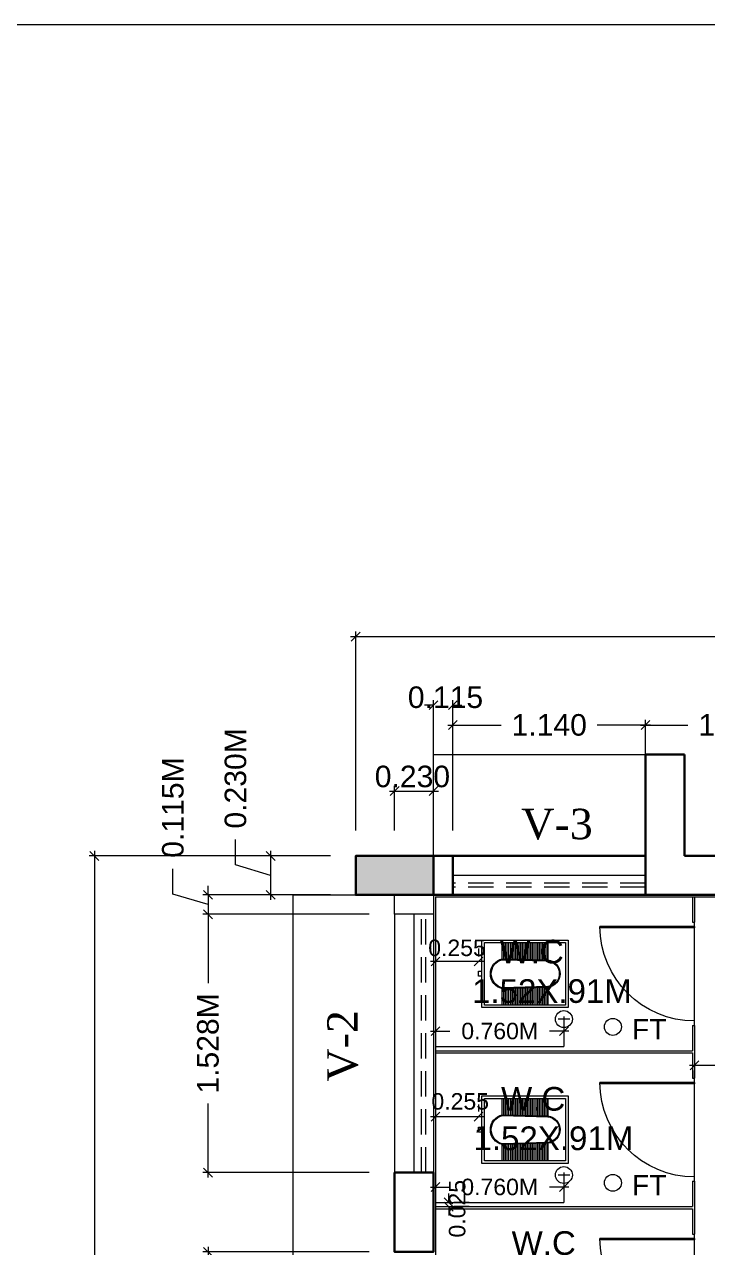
# Model space of a CAD drawing. Header units: metres. Extents: x 1545540 to 2027037, y 435419 to 693806.
# Drawn here: x 1606936 to 1610978, y 479877 to 487113 of the extents above; entities that cross this region are included whole.
import ezdxf

# ---------------------------------------------------------------- set-up
doc = ezdxf.new("R2010")
doc.units = ezdxf.units.M
doc.header["$LTSCALE"] = 1000
doc.header["$PDMODE"] = 35
doc.linetypes.add('DASHED', pattern=[0.75, 0.5, -0.25])
doc.linetypes.add('DASHED2', pattern=[0.375, 0.25, -0.125])
doc.layers.get('Defpoints').update_dxf_attribs({"lineweight": 18})
for name, color, linetype, lineweight in [('- WALL', 7, 'Continuous', 30), ('Col-Hatch', 9, 'Continuous', 13), ('coloum hatch', 254, 'Continuous', 9), ('Column', 252, 'Continuous', 30), ('CUBICAL TOILET', 160, 'Continuous', 9), ('Door', 54, 'Continuous', 13), ('Fixture', 44, 'Continuous', 9), ('Furniture', 13, 'Continuous', 13), ('PLASTER', 144, 'Continuous', 13), ('PROJ.', 30, 'DASHED2', 13), ('Text-2', 122, 'Continuous', 25), ('Ventilator', 6, 'DASHED', 18), ('wall l', 7, 'Continuous', 20), ('Window-Wall', 7, 'Continuous', 18)]:
    doc.layers.add(name, color=color, linetype=linetype, lineweight=lineweight)
doc.layers.add('dimen', color=1, linetype='Continuous')
doc.layers.add('text', color=7, linetype='Continuous')
doc.styles.add('dim-stylus bt', font='arial.ttf')
doc.styles.add('L120', font='simplex.shx', dxfattribs={"height": 1})
doc.dimstyles.new('1      100 (big)', dxfattribs={"dimscale": 75, "dimtxt": 5, "dimasz": 3.5, "dimexe": 1.5, "dimexo": 2, "dimgap": 1, "dimtad": 0, "dimdec": 3, "dimlfac": 0.001, "dimzin": 0, "dimdsep": 46, "dimtxsty": 'dim-stylus bt', "dimblk": 'OBLIQUE', "dimcen": 0, "dimdle": 0.6, "dimclrd": 256, "dimclre": 7, "dimclrt": 256, "dimadec": 0, "dimazin": 0, "dimtfac": 0.7, "dimtdec": 3, "dimtofl": 0, "dimtmove": 1, "dimatfit": 3, "dimldrblk": 'OPEN90', "dimfxl": 0, "dimtolj": 1, "dimtzin": 0, "dimlwd": 15, "dimlwe": 15, "dimarcsym": 0})

# ---------------------------------------------------------------- blocks, each defined once
blk = doc.blocks.new('CC')
at = {"layer": 'Col-Hatch', "ltscale": 0.05}
blk.add_hatch(color=256, dxfattribs=at).paths.add_polyline_path([(4078.606, 341.3281), (4078.606, 341.0981), (4079.066, 341.0981), (4079.066, 341.3281)])
at = {"layer": 'Column'}
blk.add_lwpolyline([(4078.606, 341.3281), (4079.066, 341.3281), (4079.066, 341.0981), (4078.606, 341.0981)], close=True, dxfattribs=at)
blk = doc.blocks.new('RSA CL6')
for p, q in [((5.51, 3.48), (5.51, 7.28)), ((5.91, 3.47), (5.91, 7.28)), ((6.3, 3.46), (6.3, 7.28)), ((6.69, 3.45), (6.69, 7.28)), ((7.09, 3.44), (7.09, 7.28)), ((7.48, 3.43), (7.48, 7.28)), ((7.87, 3.42), (7.87, 7.28)), ((8.27, 3.41), (8.27, 7.28)), ((8.66, 3.4), (8.66, 7.28)), ((9.06, 3.39), (9.06, 7.28)), ((9.45, 3.38), (9.45, 7.28)), ((9.84, 3.37), (9.84, 7.28)), ((10.24, 3.36), (10.24, 7.28)), ((10.63, 3.35), (10.63, 7.28)), ((11.02, 3.34), (11.02, 7.28)), ((11.42, 3.33), (11.42, 7.28)), ((11.81, 3.32), (11.81, 7.28)), ((12.2, 3.31), (12.2, 7.28)), ((12.6, 3.31), (12.6, 7.28)), ((12.99, 3.3), (12.99, 7.28)), ((13.39, 3.29), (13.39, 7.28)), ((13.78, 3.28), (13.78, 7.28)), ((14.17, 3.27), (14.17, 7.28)), ((14.57, 3.26), (14.57, 7.28)), ((14.96, 3.25), (14.96, 7.28)), ((15.35, 3.24), (15.35, 7.28)), ((15.75, 3.23), (15.75, 7.28)), ((16.14, 3.22), (16.14, 7.28)), ((16.14, 7.28), (16.14, 3.22)), ((5.51, -7.28), (5.51, -3.47)), ((5.91, -7.28), (5.91, -3.45)), ((6.3, -7.28), (6.3, -3.44)), ((6.69, -7.28), (6.69, -3.43)), ((7.09, -7.28), (7.09, -3.42)), ((7.48, -7.28), (7.48, -3.41)), ((7.87, -7.28), (7.87, -3.4)), ((8.27, -7.28), (8.27, -3.39)), ((8.66, -7.28), (8.66, -3.38)), ((9.06, -7.28), (9.06, -3.37)), ((9.45, -7.28), (9.45, -3.36)), ((9.84, -7.28), (9.84, -3.34)), ((10.24, -7.28), (10.24, -3.33)), ((10.63, -7.28), (10.63, -3.32)), ((11.02, -7.28), (11.02, -3.31)), ((11.42, -7.28), (11.42, -3.3)), ((11.81, -7.28), (11.81, -3.29)), ((12.2, -7.28), (12.2, -3.28)), ((12.6, -7.28), (12.6, -3.27)), ((12.99, -7.28), (12.99, -3.26)), ((13.39, -7.28), (13.39, -3.24)), ((13.78, -7.28), (13.78, -3.23)), ((14.17, -7.28), (14.17, -3.22)), ((14.57, -7.28), (14.57, -3.21)), ((14.96, -7.28), (14.96, -3.2)), ((15.35, -7.28), (15.35, -3.19)), ((15.75, -7.28), (15.75, -3.18)), ((16.14, -3.17), (16.14, -7.28)), ((16.14, -7.28), (16.14, -3.17))]:
    blk.add_line(p, q)
for points in [[(0.79, 7.87), (20.87, 7.87), (20.87, -7.87), (0.79, -7.87)], [(1.38, 7.28), (20.28, 7.28), (20.28, -7.28), (1.38, -7.28)]]:
    blk.add_lwpolyline(points, close=True)
for points in [[(5.51, 3.48), (16.14, 3.22, -0.899983), (16.14, -3.17), (5.54, -3.47, -0.799392)], [(5.53, 3.28), (16.13, 3.02, -0.897689), (16.12, -2.97), (5.56, -3.27, -0.793494), (5.53, 3.28)]]:
    blk.add_lwpolyline(points, format="xyb", close=True)
blk.add_lwpolyline([(0.79, -0.59), (0, -0.59), (0, 0.59), (0.79, 0.59)])
blk = doc.blocks.new('_Oblique')
at = {"color": 0, "linetype": 'ByBlock', "lineweight": -2}
blk.add_line((-0.5, -0.5), (0.5, 0.5), dxfattribs=at)
blk = doc.blocks.new('*D1155')
at = {"layer": 'Defpoints', "color": 0, "transparency": 16777216}
for p in [(1609367.8, 480651.3), (1609367.8, 480574.4), (1609622.8, 480574.4)]:
    blk.add_point(p, dxfattribs=at)
at = {"layer": 'dimen', "color": 7, "lineweight": 15, "transparency": 16777216}
for p, q in [((1609367.8, 480724.4), (1609367.8, 480681.3)), ((1609622.8, 480724.4), (1609622.8, 480681.3))]:
    blk.add_line(p, q, dxfattribs=at)
at = {"layer": 'dimen', "lineweight": 15, "transparency": 16777216}
blk.add_line((1609652.8, 480651.3), (1609337.8, 480651.3), dxfattribs=at)
at = {"layer": 'dimen', "lineweight": 15, "transparency": 16777216, "xscale": 52.5, "yscale": 52.5, "zscale": 52.5, "rotation": 180}
blk.add_blockref('_Oblique', (1609367.8, 480651.3), dxfattribs=at)
at = {"layer": 'dimen', "lineweight": 15, "transparency": 16777216, "xscale": 52.5, "yscale": 52.5, "zscale": 52.5}
blk.add_blockref('_Oblique', (1609622.8, 480651.3), dxfattribs=at)
at = {"layer": 'dimen', "transparency": 16777216, "insert": (1609495.3, 480741.4), "char_height": 97.5, "attachment_point": 5, "style": 'dim-stylus bt'}
blk.add_mtext('\\A1; 0.255 ', dxfattribs=at)
blk = doc.blocks.new('_Open90')
at = {"color": 0, "linetype": 'ByBlock', "lineweight": -2}
for p, q in [((0, 0), (-1, 0)), ((-0.5, 0.5), (0, 0)), ((0, 0), (-0.5, -0.5))]:
    blk.add_line(p, q, dxfattribs=at)
blk = doc.blocks.new('*D1156')
at = {"layer": 'Defpoints', "color": 0, "transparency": 16777216}
for p in [(1609367.8, 481569.5), (1609367.8, 481496.9), (1609622.8, 481496.9)]:
    blk.add_point(p, dxfattribs=at)
at = {"layer": 'dimen', "color": 7, "lineweight": 15, "transparency": 16777216}
for p, q in [((1609367.8, 481646.9), (1609367.8, 481599.5)), ((1609622.8, 481646.9), (1609622.8, 481599.5))]:
    blk.add_line(p, q, dxfattribs=at)
at = {"layer": 'dimen', "lineweight": 15, "transparency": 16777216}
blk.add_line((1609652.8, 481569.5), (1609337.8, 481569.5), dxfattribs=at)
at = {"layer": 'dimen', "lineweight": 15, "transparency": 16777216, "xscale": 52.5, "yscale": 52.5, "zscale": 52.5, "rotation": 180}
blk.add_blockref('_Oblique', (1609367.8, 481569.5), dxfattribs=at)
at = {"layer": 'dimen', "lineweight": 15, "transparency": 16777216, "xscale": 52.5, "yscale": 52.5, "zscale": 52.5}
blk.add_blockref('_Oblique', (1609622.8, 481569.5), dxfattribs=at)
at = {"layer": 'dimen', "transparency": 16777216, "insert": (1609495.3, 481649.8), "char_height": 97.5, "attachment_point": 5, "style": 'dim-stylus bt'}
blk.add_mtext('\\A1;0.255', dxfattribs=at)
blk = doc.blocks.new('*D1158')
at = {"layer": 'Defpoints', "color": 0, "transparency": 16777216}
for p in [(1609367.8, 481157.8), (1609367.8, 481078.9), (1610127.8, 481078.9)]:
    blk.add_point(p, dxfattribs=at)
at = {"layer": 'dimen', "color": 7, "lineweight": 15, "transparency": 16777216}
for p, q in [((1609367.8, 481228.9), (1609367.8, 481187.8)), ((1610127.8, 481228.9), (1610127.8, 481187.8))]:
    blk.add_line(p, q, dxfattribs=at)
at = {"layer": 'dimen', "lineweight": 15, "transparency": 16777216}
for p, q in [((1609337.8, 481157.8), (1609453.6, 481157.8)), ((1610157.8, 481157.8), (1610042, 481157.8))]:
    blk.add_line(p, q, dxfattribs=at)
at = {"layer": 'dimen', "lineweight": 15, "transparency": 16777216, "xscale": 52.5, "yscale": 52.5, "zscale": 52.5, "rotation": 180}
blk.add_blockref('_Oblique', (1609367.8, 481157.8), dxfattribs=at)
at = {"layer": 'dimen', "lineweight": 15, "transparency": 16777216, "xscale": 52.5, "yscale": 52.5, "zscale": 52.5}
blk.add_blockref('_Oblique', (1610127.8, 481157.8), dxfattribs=at)
at = {"layer": 'dimen', "transparency": 16777216, "insert": (1609747.8, 481157.8), "char_height": 97.5, "attachment_point": 5, "style": 'dim-stylus bt'}
blk.add_mtext('\\A1;0.760M', dxfattribs=at)
blk = doc.blocks.new('*D1164')
at = {"layer": 'Defpoints', "color": 0, "transparency": 16777216}
for p in [(1609367.8, 480235.3), (1609367.8, 480156.4), (1610127.8, 480156.4)]:
    blk.add_point(p, dxfattribs=at)
at = {"layer": 'dimen', "color": 7, "lineweight": 15, "transparency": 16777216}
for p, q in [((1609367.8, 480306.4), (1609367.8, 480265.3)), ((1610127.8, 480306.4), (1610127.8, 480265.3))]:
    blk.add_line(p, q, dxfattribs=at)
at = {"layer": 'dimen', "lineweight": 15, "transparency": 16777216}
for p, q in [((1609337.8, 480235.3), (1609453.6, 480235.3)), ((1610157.8, 480235.3), (1610042, 480235.3))]:
    blk.add_line(p, q, dxfattribs=at)
at = {"layer": 'dimen', "lineweight": 15, "transparency": 16777216, "xscale": 52.5, "yscale": 52.5, "zscale": 52.5, "rotation": 180}
blk.add_blockref('_Oblique', (1609367.8, 480235.3), dxfattribs=at)
at = {"layer": 'dimen', "lineweight": 15, "transparency": 16777216, "xscale": 52.5, "yscale": 52.5, "zscale": 52.5}
blk.add_blockref('_Oblique', (1610127.8, 480235.3), dxfattribs=at)
at = {"layer": 'dimen', "transparency": 16777216, "insert": (1609747.8, 480235.3), "char_height": 97.5, "attachment_point": 5, "style": 'dim-stylus bt'}
blk.add_mtext('\\A1;0.760M', dxfattribs=at)
blk = doc.blocks.new('*D1170')
at = {"layer": 'Defpoints', "color": 0, "transparency": 16777216}
for p in [(1609418, 480144.4), (1609418, 480119.4), (1609446.5, 480119.4)]:
    blk.add_point(p, dxfattribs=at)
at = {"layer": 'dimen', "lineweight": 15, "transparency": 16777216}
for p, q in [((1609446.5, 480144.4), (1609446.5, 480196.9)), ((1609446.5, 480119.4), (1609446.5, 480066.9))]:
    blk.add_line(p, q, dxfattribs=at)
at = {"layer": 'dimen', "color": 7, "lineweight": 15, "transparency": 16777216}
for p, q in [((1609568, 480144.4), (1609476.5, 480144.4)), ((1609568, 480119.4), (1609476.5, 480119.4))]:
    blk.add_line(p, q, dxfattribs=at)
at = {"layer": 'dimen', "lineweight": 15, "transparency": 16777216, "xscale": 52.5, "yscale": 52.5, "zscale": 52.5}
for p, rotation in [((1609446.5, 480144.4), 270), ((1609446.5, 480119.4), 90)]:
    blk.add_blockref('_Oblique', p, dxfattribs=dict(at, rotation=rotation))
at = {"layer": 'dimen', "transparency": 16777216, "insert": (1609496.5, 480106.9), "char_height": 97.5, "attachment_point": 5, "rotation": 90, "style": 'dim-stylus bt'}
blk.add_mtext('\\A1;0.025 ', dxfattribs=at)
blk = doc.blocks.new('*D1171')
at = {"layer": 'Defpoints', "color": 0, "transparency": 16777216}
for p in [(1608895.8, 482193.9), (1608392.6, 481963.9), (1608895.8, 481963.9)]:
    blk.add_point(p, dxfattribs=at)
at = {"layer": 'dimen', "lineweight": 15, "transparency": 16777216}
for p, q in [((1608185, 482141.2), (1608185, 482291.2)), ((1608392.6, 482223.9), (1608392.6, 481933.9)), ((1608392.6, 482078.9), (1608185, 482141.2))]:
    blk.add_line(p, q, dxfattribs=at)
at = {"layer": 'dimen', "color": 7, "lineweight": 15, "transparency": 16777216}
for p, q in [((1608745.8, 482193.9), (1608362.6, 482193.9)), ((1608745.8, 481963.9), (1608362.6, 481963.9))]:
    blk.add_line(p, q, dxfattribs=at)
at = {"layer": 'dimen', "lineweight": 15, "transparency": 16777216, "xscale": 52.5, "yscale": 52.5, "zscale": 52.5}
for p, rotation in [((1608392.6, 482193.9), 90), ((1608392.6, 481963.9), 270)]:
    blk.add_blockref('_Oblique', p, dxfattribs=dict(at, rotation=rotation))
at = {"layer": 'dimen', "transparency": 16777216, "insert": (1608185, 482652.8), "char_height": 127.5, "attachment_point": 5, "rotation": 90, "style": 'dim-stylus bt'}
blk.add_mtext('\\A1;0.230M', dxfattribs=at)
blk = doc.blocks.new('*D1172')
at = {"layer": 'Defpoints', "color": 0, "transparency": 16777216}
for p in [(1608895.8, 481963.9), (1608021.9, 481848.9), (1609125.8, 481848.9)]:
    blk.add_point(p, dxfattribs=at)
at = {"layer": 'dimen', "lineweight": 15, "transparency": 16777216}
for p, q in [((1607814.3, 481968.7), (1607814.3, 482118.7)), ((1608021.9, 481963.9), (1608021.9, 482016.4)), ((1608021.9, 481906.4), (1607814.3, 481968.7)), ((1608021.9, 481963.9), (1608021.9, 481848.9)), ((1608021.9, 481848.9), (1608021.9, 481796.4))]:
    blk.add_line(p, q, dxfattribs=at)
at = {"layer": 'dimen', "color": 7, "lineweight": 15, "transparency": 16777216}
for p, q in [((1608745.8, 481963.9), (1607991.9, 481963.9)), ((1608975.8, 481848.9), (1607991.9, 481848.9))]:
    blk.add_line(p, q, dxfattribs=at)
at = {"layer": 'dimen', "lineweight": 15, "transparency": 16777216, "xscale": 52.5, "yscale": 52.5, "zscale": 52.5}
for p, rotation in [((1608021.9, 481963.9), 270), ((1608021.9, 481848.9), 90)]:
    blk.add_blockref('_Oblique', p, dxfattribs=dict(at, rotation=rotation))
at = {"layer": 'dimen', "transparency": 16777216, "insert": (1607814.3, 482480.3), "char_height": 127.5, "attachment_point": 5, "rotation": 90, "style": 'dim-stylus bt'}
blk.add_mtext('\\A1;0.115M', dxfattribs=at)
blk = doc.blocks.new('*D1173')
at = {"layer": 'Defpoints', "color": 0, "transparency": 16777216}
for p in [(1609125.8, 481848.9), (1608021.9, 480320.9), (1609125.8, 480320.9)]:
    blk.add_point(p, dxfattribs=at)
at = {"layer": 'dimen', "color": 7, "lineweight": 15, "transparency": 16777216}
for p, q in [((1608975.8, 481848.9), (1607991.9, 481848.9)), ((1608975.8, 480320.9), (1607991.9, 480320.9))]:
    blk.add_line(p, q, dxfattribs=at)
at = {"layer": 'dimen', "lineweight": 15, "transparency": 16777216}
for p, q in [((1608021.9, 481878.9), (1608021.9, 481440.5)), ((1608021.9, 480290.9), (1608021.9, 480729.3))]:
    blk.add_line(p, q, dxfattribs=at)
at = {"layer": 'dimen', "lineweight": 15, "transparency": 16777216, "xscale": 52.5, "yscale": 52.5, "zscale": 52.5}
for p, rotation in [((1608021.9, 481848.9), 90), ((1608021.9, 480320.9), 270)]:
    blk.add_blockref('_Oblique', p, dxfattribs=dict(at, rotation=rotation))
at = {"layer": 'dimen', "transparency": 16777216, "insert": (1608021.9, 481084.9), "char_height": 127.5, "attachment_point": 5, "rotation": 90, "style": 'dim-stylus bt'}
blk.add_mtext('\\A1;1.528M', dxfattribs=at)
blk = doc.blocks.new('*D1174')
at = {"layer": 'Defpoints', "color": 0, "transparency": 16777216}
for p in [(1609125.8, 479851.9), (1608021.9, 478323.9), (1609125.8, 478323.9)]:
    blk.add_point(p, dxfattribs=at)
at = {"layer": 'dimen', "lineweight": 15, "transparency": 16777216}
for p, q in [((1608021.9, 479881.9), (1608021.9, 479443.5)), ((1608021.9, 478293.9), (1608021.9, 478732.3))]:
    blk.add_line(p, q, dxfattribs=at)
at = {"layer": 'dimen', "color": 7, "lineweight": 15, "transparency": 16777216}
for p, q in [((1608975.8, 479851.9), (1607991.9, 479851.9)), ((1608975.8, 478323.9), (1607991.9, 478323.9))]:
    blk.add_line(p, q, dxfattribs=at)
at = {"layer": 'dimen', "lineweight": 15, "transparency": 16777216, "xscale": 52.5, "yscale": 52.5, "zscale": 52.5}
for p, rotation in [((1608021.9, 479851.9), 90), ((1608021.9, 478323.9), 270)]:
    blk.add_blockref('_Oblique', p, dxfattribs=dict(at, rotation=rotation))
at = {"layer": 'dimen', "transparency": 16777216, "insert": (1608021.9, 479087.9), "char_height": 127.5, "attachment_point": 5, "rotation": 90, "style": 'dim-stylus bt'}
blk.add_mtext('\\A1;1.528M', dxfattribs=at)
blk = doc.blocks.new('*D1179')
at = {"layer": 'Defpoints', "color": 0, "transparency": 16777216}
for p in [(1609355.8, 482577.9), (1609125.8, 482193.9), (1609355.8, 482193.9)]:
    blk.add_point(p, dxfattribs=at)
at = {"layer": 'dimen', "lineweight": 15, "transparency": 16777216}
blk.add_line((1609095.8, 482577.9), (1609385.8, 482577.9), dxfattribs=at)
at = {"layer": 'dimen', "color": 7, "lineweight": 15, "transparency": 16777216}
for p, q in [((1609125.8, 482343.9), (1609125.8, 482607.9)), ((1609355.8, 482343.9), (1609355.8, 482607.9))]:
    blk.add_line(p, q, dxfattribs=at)
at = {"layer": 'dimen', "lineweight": 15, "transparency": 16777216, "xscale": 52.5, "yscale": 52.5, "zscale": 52.5, "rotation": 180}
blk.add_blockref('_Oblique', (1609125.8, 482577.9), dxfattribs=at)
at = {"layer": 'dimen', "lineweight": 15, "transparency": 16777216, "xscale": 52.5, "yscale": 52.5, "zscale": 52.5}
blk.add_blockref('_Oblique', (1609355.8, 482577.9), dxfattribs=at)
at = {"layer": 'dimen', "transparency": 16777216, "insert": (1609231.3, 482663.5), "char_height": 127.5, "attachment_point": 5, "style": 'dim-stylus bt'}
blk.add_mtext('\\A1;0.230 ', dxfattribs=at)
blk = doc.blocks.new('*D1180')
at = {"layer": 'Defpoints', "color": 0, "transparency": 16777216}
for p in [(1609470.8, 483086), (1609355.8, 482193.9), (1609470.8, 482193.9)]:
    blk.add_point(p, dxfattribs=at)
at = {"layer": 'dimen', "lineweight": 15, "transparency": 16777216}
for p, q in [((1609355.8, 483086), (1609303.3, 483086)), ((1609470.8, 483086), (1609523.3, 483086))]:
    blk.add_line(p, q, dxfattribs=at)
at = {"layer": 'dimen', "color": 7, "lineweight": 15, "transparency": 16777216}
for p, q in [((1609355.8, 482343.9), (1609355.8, 483116)), ((1609470.8, 482343.9), (1609470.8, 483116))]:
    blk.add_line(p, q, dxfattribs=at)
at = {"layer": 'dimen', "lineweight": 15, "transparency": 16777216, "xscale": 52.5, "yscale": 52.5, "zscale": 52.5}
blk.add_blockref('_Oblique', (1609355.8, 483086), dxfattribs=at)
at = {"layer": 'dimen', "lineweight": 15, "transparency": 16777216, "xscale": 52.5, "yscale": 52.5, "zscale": 52.5, "rotation": 180}
blk.add_blockref('_Oblique', (1609470.8, 483086), dxfattribs=at)
at = {"layer": 'dimen', "transparency": 16777216, "insert": (1609427.1, 483132.2), "char_height": 127.5, "attachment_point": 5, "style": 'dim-stylus bt'}
blk.add_mtext('\\A1;0.115 ', dxfattribs=at)
blk = doc.blocks.new('*D1181')
at = {"layer": 'Defpoints', "color": 0, "transparency": 16777216}
for p in [(1610610.8, 482968.6), (1609470.8, 482193.9), (1610610.8, 482193.9)]:
    blk.add_point(p, dxfattribs=at)
at = {"layer": 'dimen', "color": 7, "lineweight": 15, "transparency": 16777216}
for p, q in [((1609470.8, 482343.9), (1609470.8, 482998.6)), ((1610610.8, 482343.9), (1610610.8, 482998.6))]:
    blk.add_line(p, q, dxfattribs=at)
at = {"layer": 'dimen', "lineweight": 15, "transparency": 16777216}
for p, q in [((1609440.8, 482968.6), (1609756.9, 482968.6)), ((1610640.8, 482968.6), (1610324.7, 482968.6))]:
    blk.add_line(p, q, dxfattribs=at)
at = {"layer": 'dimen', "lineweight": 15, "transparency": 16777216, "xscale": 52.5, "yscale": 52.5, "zscale": 52.5, "rotation": 180}
blk.add_blockref('_Oblique', (1609470.8, 482968.6), dxfattribs=at)
at = {"layer": 'dimen', "lineweight": 15, "transparency": 16777216, "xscale": 52.5, "yscale": 52.5, "zscale": 52.5}
blk.add_blockref('_Oblique', (1610610.8, 482968.6), dxfattribs=at)
at = {"layer": 'dimen', "transparency": 16777216, "insert": (1610040.8, 482968.6), "char_height": 127.5, "attachment_point": 5, "style": 'dim-stylus bt'}
blk.add_mtext('\\A1;1.140 ', dxfattribs=at)
blk = doc.blocks.new('*D1182')
at = {"layer": 'Defpoints', "color": 0, "transparency": 16777216}
for p in [(1611680.8, 482968.6), (1610610.8, 482193.9), (1611680.8, 482193.9)]:
    blk.add_point(p, dxfattribs=at)
at = {"layer": 'dimen', "color": 7, "lineweight": 15, "transparency": 16777216}
for p, q in [((1610610.8, 482343.9), (1610610.8, 482998.6)), ((1611680.8, 482343.9), (1611680.8, 482998.6))]:
    blk.add_line(p, q, dxfattribs=at)
at = {"layer": 'dimen', "lineweight": 15, "transparency": 16777216}
for p, q in [((1610580.8, 482968.6), (1610861.9, 482968.6)), ((1611710.8, 482968.6), (1611429.7, 482968.6))]:
    blk.add_line(p, q, dxfattribs=at)
at = {"layer": 'dimen', "lineweight": 15, "transparency": 16777216, "xscale": 52.5, "yscale": 52.5, "zscale": 52.5, "rotation": 180}
blk.add_blockref('_Oblique', (1610610.8, 482968.6), dxfattribs=at)
at = {"layer": 'dimen', "lineweight": 15, "transparency": 16777216, "xscale": 52.5, "yscale": 52.5, "zscale": 52.5}
blk.add_blockref('_Oblique', (1611680.8, 482968.6), dxfattribs=at)
at = {"layer": 'dimen', "transparency": 16777216, "insert": (1611145.8, 482968.6), "char_height": 127.5, "attachment_point": 5, "style": 'dim-stylus bt'}
blk.add_mtext('\\A1;1.070 ', dxfattribs=at)
blk = doc.blocks.new('*D1216')
at = {"layer": 'Defpoints', "color": 0, "transparency": 16777216}
for p in [(1610900.3, 480983.7), (1612935.8, 480983.7), (1612935.8, 480955.4)]:
    blk.add_point(p, dxfattribs=at)
at = {"layer": 'dimen', "lineweight": 15, "transparency": 16777216}
for p, q in [((1610870.3, 480955.4), (1611443.1, 480955.4)), ((1612965.8, 480955.4), (1612168.5, 480955.4))]:
    blk.add_line(p, q, dxfattribs=at)
at = {"layer": 'dimen', "color": 7, "lineweight": 15, "transparency": 16777216}
for p, q in [((1610900.3, 480833.7), (1610900.3, 480925.4)), ((1612935.8, 480833.7), (1612935.8, 480925.4))]:
    blk.add_line(p, q, dxfattribs=at)
at = {"layer": 'dimen', "lineweight": 15, "transparency": 16777216, "xscale": 52.5, "yscale": 52.5, "zscale": 52.5, "rotation": 180}
blk.add_blockref('_Oblique', (1610900.3, 480955.4), dxfattribs=at)
at = {"layer": 'dimen', "lineweight": 15, "transparency": 16777216, "xscale": 52.5, "yscale": 52.5, "zscale": 52.5}
blk.add_blockref('_Oblique', (1612935.8, 480955.4), dxfattribs=at)
at = {"layer": 'dimen', "transparency": 16777216, "insert": (1611805.8, 480955.4), "char_height": 127.5, "attachment_point": 5, "style": 'dim-stylus bt'}
blk.add_mtext('\\A1;2.035M', dxfattribs=at)
blk = doc.blocks.new('*D1218')
at = {"layer": 'Defpoints', "color": 0, "transparency": 16777216}
for p in [(1608895.8, 482193.9), (1607349.6, 475733.9), (1608895.8, 475733.9)]:
    blk.add_point(p, dxfattribs=at)
at = {"layer": 'dimen', "color": 7, "lineweight": 15, "transparency": 16777216}
for p, q in [((1608745.8, 482193.9), (1607319.6, 482193.9)), ((1608745.8, 475733.9), (1607319.6, 475733.9))]:
    blk.add_line(p, q, dxfattribs=at)
at = {"layer": 'dimen', "lineweight": 15, "transparency": 16777216}
for p, q in [((1607349.6, 482223.9), (1607349.6, 479325.9)), ((1607349.6, 475703.9), (1607349.6, 478601.9))]:
    blk.add_line(p, q, dxfattribs=at)
at = {"layer": 'dimen', "lineweight": 15, "transparency": 16777216, "xscale": 52.5, "yscale": 52.5, "zscale": 52.5}
for p, rotation in [((1607349.6, 482193.9), 90), ((1607349.6, 475733.9), 270)]:
    blk.add_blockref('_Oblique', p, dxfattribs=dict(at, rotation=rotation))
at = {"layer": 'dimen', "transparency": 16777216, "insert": (1607349.6, 478963.9), "char_height": 127.5, "attachment_point": 5, "rotation": 90, "style": 'dim-stylus bt'}
blk.add_mtext('\\A1;6.460M', dxfattribs=at)
blk = doc.blocks.new('RH 1200')
for p, q in [((20.99, 0), (20.99, 43.31)), ((21.65, 0), (21.65, 43.31)), ((21.65, 0), (20.99, 0))]:
    blk.add_line(p, q)
at = {"extrusion": (0, 0, -1)}
blk.add_ellipse((21.65, 0), major_axis=(-30.62, 30.62), ratio=1, start_param=5.497787, end_param=7.068583, dxfattribs=at)
blk = doc.blocks.new('HJK')
at = {"layer": 'Door', "ltscale": 20}
blk.add_line((3658.2334, -481.1198), (3658.9084, -481.1198), dxfattribs=at)
at = {"layer": 'Door', "ltscale": 20, "xscale": 0.014287499999341, "yscale": 0.014287499999341, "zscale": 0.014287499999341, "rotation": 359.999999999943}
blk.add_blockref('RH 1200', (3658.5713, -481.1198), dxfattribs=at)
blk = doc.blocks.new('*D1244')
at = {"layer": 'Defpoints', "color": 0, "transparency": 16777216}
for p in [(1620785.8, 483491.8), (1608895.8, 482193.9), (1620785.8, 482193.9)]:
    blk.add_point(p, dxfattribs=at)
at = {"layer": 'dimen', "color": 7, "lineweight": 15, "transparency": 16777216}
for p, q in [((1608895.8, 482343.9), (1608895.8, 483521.8)), ((1620785.8, 482343.9), (1620785.8, 483521.8))]:
    blk.add_line(p, q, dxfattribs=at)
at = {"layer": 'dimen', "lineweight": 15, "transparency": 16777216}
for p, q in [((1608865.8, 483491.8), (1614435.6, 483491.8)), ((1620815.8, 483491.8), (1615245.9, 483491.8))]:
    blk.add_line(p, q, dxfattribs=at)
at = {"layer": 'dimen', "lineweight": 15, "transparency": 16777216, "xscale": 52.5, "yscale": 52.5, "zscale": 52.5, "rotation": 180}
blk.add_blockref('_Oblique', (1608895.8, 483491.8), dxfattribs=at)
at = {"layer": 'dimen', "lineweight": 15, "transparency": 16777216, "xscale": 52.5, "yscale": 52.5, "zscale": 52.5}
blk.add_blockref('_Oblique', (1620785.8, 483491.8), dxfattribs=at)
at = {"layer": 'dimen', "transparency": 16777216, "insert": (1614840.8, 483491.8), "char_height": 127.5, "attachment_point": 5, "style": 'dim-stylus bt'}
blk.add_mtext('\\A1;11.890M', dxfattribs=at)

msp = doc.modelspace()

# ---------------------------------------------------------------- linework, layer by layer
at = {"layer": '- WALL'}
for p, q in [((1610840.7749, 482793.8995), (1610610.7749, 482793.8995)), ((1610610.7749, 481963.8995), (1610610.7749, 482793.8995)), ((1610840.7749, 482193.8995), (1610840.7749, 482793.8995)), ((1609470.7749, 482193.8995), (1609355.7749, 482193.8995)), ((1610610.7749, 482193.8995), (1609469.7748, 482193.8995)), ((1609469.7748, 481963.8995), (1609469.7748, 482193.8995)), ((1611450.7749, 482193.8995), (1610840.7749, 482193.8995)), ((1609355.7748, 481963.8995), (1609470.7749, 481963.8995)), ((1609469.7748, 481963.8995), (1610610.7749, 481963.8995)), ((1610610.7749, 481963.8995), (1611680.7749, 481963.8995)), ((1609125.7748, 480320.8995), (1609355.7749, 480320.8995))]:
    msp.add_line(p, q, dxfattribs=at)
msp.add_lwpolyline([(1609125.7748, 480320.8995), (1609355.7748, 480320.8995), (1609355.7748, 479851.8995), (1609125.7748, 479851.8995)], close=True, dxfattribs=at)
at = {"layer": 'CUBICAL TOILET', "ltscale": 0.05}
for p, q in [((1610887.7749, 481951.8995), (1610887.7749, 481801.8995)), ((1610900.2749, 481951.8995), (1610900.2749, 481801.8995)), ((1610887.7749, 481801.8995), (1610900.2749, 481801.8995)), ((1610887.7749, 481191.8995), (1610887.7749, 481041.8995)), ((1610887.7749, 481191.8995), (1610900.2749, 481191.8995)), ((1610900.2749, 481191.8995), (1610900.2749, 480879.3995)), ((1609367.7748, 481041.8995), (1610887.7748, 481041.8995)), ((1609367.7748, 481029.3995), (1610887.7748, 481029.3995)), ((1610887.7749, 481029.3995), (1610887.7749, 480879.3995)), ((1610887.7749, 480879.3995), (1610900.2749, 480879.3995)), ((1610887.7749, 480269.3995), (1610887.7749, 480119.3995)), ((1610887.7749, 480269.3995), (1610900.2749, 480269.3995)), ((1610900.2749, 480269.3995), (1610900.2749, 479956.8995)), ((1609367.7748, 480119.3995), (1610887.7748, 480119.3995)), ((1609367.7748, 480106.8995), (1610887.7748, 480106.8995)), ((1610887.7748, 480106.8995), (1610887.7748, 479956.8995)), ((1610887.7748, 479956.8995), (1610900.2749, 479956.8995))]:
    msp.add_line(p, q, dxfattribs=at)
at = {"layer": 'Defpoints', "ltscale": 0.05}
msp.add_lwpolyline([(1601846.8608, 487113.1679), (1630187.1156, 487113.1679), (1630187.1156, 455600.7177), (1601846.8608, 455600.7177)], close=True, dxfattribs=at)
at = {"layer": 'Furniture', "ltscale": 0.05}
for p, q in [((1609367.7749, 481951.8995), (1610115.7749, 481951.8995)), ((1610161.9334, 481228.8995), (1610093.6163, 481228.8995)), ((1610127.7749, 481244.741), (1610127.7749, 481066.8995)), ((1609367.7748, 481066.8995), (1610127.7749, 481066.8995)), ((1610127.7749, 480322.241), (1610127.7749, 480144.3995)), ((1610161.9334, 480306.3995), (1610093.6163, 480306.3995)), ((1609367.7748, 480144.3995), (1610127.7749, 480144.3995))]:
    msp.add_line(p, q, dxfattribs=at)
for centre in [(1610127.7749, 481228.8995), (1610417.7749, 481182.6098), (1610127.7749, 480306.3995), (1610417.7749, 480260.1098)]:
    msp.add_circle(centre, 50, dxfattribs=at)
at = {"layer": 'PLASTER', "ltscale": 0.05}
for p, q in [((1609367.7749, 481951.8995), (1609367.7749, 475860.8995)), ((1609382.7749, 481951.8995), (1612935.7748, 481951.8995))]:
    msp.add_line(p, q, dxfattribs=at)
at = {"layer": 'PROJ.', "ltscale": 0.01}
for p, q in [((1609355.7749, 482193.8995), (1609355.7749, 482793.8995)), ((1609355.7749, 482793.8995), (1610758.2748, 482793.8995)), ((1608525.7748, 481963.8995), (1609125.7749, 481963.8995)), ((1608525.7748, 475963.8995), (1608525.7748, 481963.8995))]:
    msp.add_line(p, q, dxfattribs=at)
at = {"layer": 'Ventilator', "ltscale": 0.3}
for p, q in [((1610610.7749, 482033.8995), (1609469.7748, 482033.8995)), ((1610610.7749, 482008.8995), (1609469.7748, 482008.8995)), ((1609285.7748, 480320.8995), (1609285.7748, 481848.8995)), ((1609310.7748, 480320.8995), (1609310.7748, 481848.8995))]:
    msp.add_line(p, q, dxfattribs=at)
at = {"layer": 'wall l', "ltscale": 0.05}
msp.add_lwpolyline([(1609355.7748, 481848.8995), (1609125.7748, 481848.8995), (1609125.7749, 481963.8995), (1609355.7749, 481963.8995)], close=True, dxfattribs=at)
at = {"layer": 'Window-Wall'}
for p, q in [((1610610.7749, 482078.8995), (1609469.7748, 482078.8995)), ((1609125.7748, 481848.8995), (1609125.7748, 480320.8995)), ((1609240.7748, 480320.8995), (1609240.7748, 481848.8995)), ((1609355.7748, 481848.8995), (1609355.7748, 480320.8995))]:
    msp.add_line(p, q, dxfattribs=at)

# ---------------------------------------------------------------- block references
at = {"layer": 'coloum hatch', "ltscale": 0.05, "xscale": -999.9999998279078, "yscale": 999.9999998279078, "zscale": 999.9999998279078}
msp.add_blockref('CC', (5687961.794, 140865.7907), dxfattribs=at)
at = {"layer": 'Door', "xscale": 903.7037035479219, "yscale": 903.7037035479219, "zscale": 903.7037035479219, "rotation": 90}
for p in [(1176110.529, -2824767.1807), (1176110.529, -2825689.6807), (1176110.529, -2826612.1807)]:
    msp.add_blockref('HJK', p, dxfattribs=at)
at = {"layer": 'Fixture', "xscale": 25.39999999061718, "yscale": 25.39999999061718, "zscale": 25.39999999061718}
for p in [(1609622.7749, 481496.8995), (1609622.7748, 480574.3995)]:
    msp.add_blockref('RSA CL6', p, dxfattribs=at)

# ---------------------------------------------------------------- texts
at = {"layer": 'text', "char_height": 140, "width": 4322.064043, "attachment_point": 1, "rotation": 0.00000001, "style": 'L120'}
for insert in [(1609583.9837, 481698.1515), (1609592.7797, 480827.2099), (1609655.3513, 479973.9691)]:
    msp.add_mtext('{\\fArial|b0|i0|c0|p34;   W.C\\P1.52X.91M}', dxfattribs=dict(at, insert=insert))
at = {"layer": 'Text-2', "ltscale": 0.05, "width": 6841.77004, "attachment_point": 1, "style": 'L120'}
for s, insert, char_height, rotation in [('{\\fTimes New Roman|b0|i0|c0|p18;V-3}', (1609875.7399, 482473.2634), 180, 0.00000001), ('{\\fTimes New Roman|b0|i0|c0|p18;V-2}', (1608727.3386, 480859.0116), 180, 89.99999966), ('{\\fArial|b0|i0|c0|p34;FT}', (1610530.5594, 481229.1749), 120, 0.00000001), ('{\\fArial|b0|i0|c0|p34;FT}', (1610530.5594, 480306.6749), 120, 0.00000001)]:
    msp.add_mtext(s, dxfattribs=dict(at, insert=insert, char_height=char_height, rotation=rotation))

# ---------------------------------------------------------------- dimensions: what is measured, and where the dimension line sits
at = {"layer": 'dimen'}
dim = msp.add_aligned_dim(p1=(1608895.7749, 482193.8995), p2=(1620785.7749, 482193.8995), distance=1297.9322, dimstyle='1      100 (big)', override={"dimtxt": 1.7, "dimasz": 0.7, "dimexe": 0.4, "dimpost": 'M\\X', "dimdle": 0.4}, dxfattribs=at)
dim.commit()
dim.dimension.update_dxf_attribs({"geometry": '*D1244', "text_midpoint": (1614840.7749, 483491.8317)})
for base, p1, p2, text, picture, middle in [((1609470.7749, 483086.0045), (1609355.7749, 482193.8995), (1609470.7749, 482193.8995), '0.115 ', '*D1180', (1609427.1426, 483132.2303)), ((1609355.7749, 482577.9402), (1609125.7749, 482193.8995), (1609355.7749, 482193.8995), '0.230 ', '*D1179', (1609231.3227, 482663.4747))]:
    dim = msp.add_linear_dim(base=base, p1=p1, p2=p2, text=text, dimstyle='1      100 (big)', override={"dimtxt": 1.7, "dimasz": 0.7, "dimexe": 0.4, "dimpost": 'M\\X', "dimdle": 0.4}, dxfattribs=at)
    dim.commit()
    dim.dimension.update_dxf_attribs({"geometry": picture, "text_midpoint": middle, "dimtype": 160})
for base, p1, p2, text, picture, middle in [((1610610.7749, 482968.6097), (1609470.7749, 482193.8995), (1610610.7749, 482193.8995), '1.140 ', '*D1181', (1610040.7749, 482968.6097)), ((1611680.7749, 482968.6097), (1610610.7749, 482193.8995), (1611680.7749, 482193.8995), '1.070 ', '*D1182', (1611145.7749, 482968.6097))]:
    dim = msp.add_linear_dim(base=base, p1=p1, p2=p2, text=text, dimstyle='1      100 (big)', override={"dimtxt": 1.7, "dimasz": 0.7, "dimexe": 0.4, "dimpost": 'M\\X', "dimdle": 0.4}, dxfattribs=at)
    dim.commit()
    dim.dimension.update_dxf_attribs({"geometry": picture, "text_midpoint": middle})
for base, p1, p2, angle, override, picture, middle in [((1608392.644, 481963.8995), (1608895.7749, 482193.8995), (1608895.7749, 481963.8995), 90, {"dimtxt": 1.7, "dimasz": 0.7, "dimexe": 0.4, "dimpost": 'M\\X', "dimdle": 0.4}, '*D1171', (1608185.0025, 482366.192)), ((1608021.9398, 481848.8987), (1608895.7749, 481963.8995), (1609125.7748, 481848.8987), 90, {"dimtxt": 1.7, "dimasz": 0.7, "dimexe": 0.4, "dimpost": 'M\\X', "dimdle": 0.4}, '*D1172', (1607814.3418, 482193.6785)), ((1607349.6038, 475733.8995), (1608895.7749, 482193.8995), (1608895.7749, 475733.8995), 90, {"dimtxt": 1.7, "dimasz": 0.7, "dimexe": 0.4, "dimpost": 'M\\X', "dimdle": 0.4}, '*D1218', (1607349.6038, 478963.8995)), ((1608021.9398, 480320.8995), (1609125.7748, 481848.8987), (1609125.7748, 480320.8995), 90, {"dimtxt": 1.7, "dimasz": 0.7, "dimexe": 0.4, "dimpost": 'M\\X', "dimdle": 0.4}, '*D1173', (1608021.9398, 481084.8991)), ((1609367.7749, 481157.7567), (1610127.7749, 481078.8995), (1609367.7749, 481078.8995), 180, {"dimtxt": 1.3, "dimasz": 0.7, "dimexe": 0.4, "dimpost": 'M\\X', "dimdle": 0.4}, '*D1158', (1609747.7749, 481157.7567)), ((1609367.7749, 480235.2567), (1610127.7749, 480156.3995), (1609367.7749, 480156.3995), 180, {"dimtxt": 1.3, "dimasz": 0.7, "dimexe": 0.4, "dimpost": 'M\\X', "dimdle": 0.4}, '*D1164', (1609747.7749, 480235.2567)), ((1608021.9398, 478323.8995), (1609125.7748, 479851.8995), (1609125.7748, 478323.8995), 90, {"dimtxt": 1.7, "dimasz": 0.7, "dimexe": 0.4, "dimpost": 'M\\X', "dimdle": 0.4}, '*D1174', (1608021.9398, 479087.8995))]:
    dim = msp.add_linear_dim(base=base, p1=p1, p2=p2, angle=angle, dimstyle='1      100 (big)', override=override, dxfattribs=at)
    dim.commit()
    dim.dimension.update_dxf_attribs({"geometry": picture, "text_midpoint": middle})
for base, p1, p2, angle, text, picture, middle, dimtype in [((1609367.7748, 481569.4978), (1609622.7749, 481496.8995), (1609367.7748, 481496.8995), 180, '0.255', '*D1156', (1609495.2748, 481649.7787), 160), ((1609367.7748, 480651.2706), (1609622.7748, 480574.3995), (1609367.7748, 480574.3995), 180, ' 0.255 ', '*D1155', (1609495.2748, 480741.4127), 160), ((1609446.534, 480119.3995), (1609417.9705, 480144.3995), (1609417.9705, 480119.3995), 270, '0.025 ', '*D1170', (1609496.524, 480106.8995), 161)]:
    dim = msp.add_linear_dim(base=base, p1=p1, p2=p2, angle=angle, text=text, dimstyle='1      100 (big)', override={"dimtxt": 1.3, "dimasz": 0.7, "dimexe": 0.4, "dimpost": 'M\\X', "dimdle": 0.4}, dxfattribs=at)
    dim.commit()
    dim.dimension.update_dxf_attribs({"geometry": picture, "text_midpoint": middle, "dimtype": dimtype})
dim = msp.add_linear_dim(base=(1612935.7748, 480955.4387), p1=(1610900.2749, 480983.6617), p2=(1612935.7748, 480983.6617), dimstyle='1      100 (big)', override={"dimtxt": 1.7, "dimasz": 0.7, "dimexe": 0.4, "dimpost": 'M\\X', "dimdle": 0.4}, dxfattribs=at)
dim.commit()
dim.dimension.update_dxf_attribs({"geometry": '*D1216', "text_midpoint": (1611805.8013, 480955.4387), "dimtype": 160})

doc.saveas('drawing.dxf')
